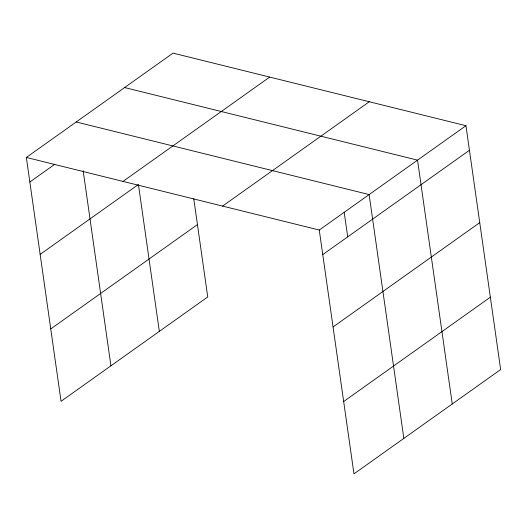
<?xml version="1.0" encoding="UTF-8"?>
<svg xmlns="http://www.w3.org/2000/svg" width="527" height="527" viewBox="0 0 527 527"><rect width="100%" height="100%" fill="white"/><g stroke="black" fill="none" stroke-linecap="round" stroke-linejoin="round"><path stroke-width="0.79" d="M193.752 198.659L207.737 296.951L61.053 401.291L26.35 157.454L173.034 53.122L465.947 125.709L500.65 369.546L353.966 473.878L319.263 230.049L465.947 125.709M29.848 182.013L54.782 164.279M123.008 181.413L269.699 77.074M40.144 254.376L137.758 184.944M222.598 206.09L369.289 101.757M50.757 328.927L197.441 224.594M322.755 254.607L469.445 150.267M333.057 326.964L479.741 222.631M343.663 401.521L490.354 297.182M124.629 87.554L417.542 160.142L452.245 403.972M76.224 121.981L369.137 194.575L403.834 438.405M26.35 157.454L319.263 230.049M344.197 212.309L347.695 236.867M138.423 184.47L159.332 331.384M83.154 170.662L110.927 365.817"/></g></svg>
